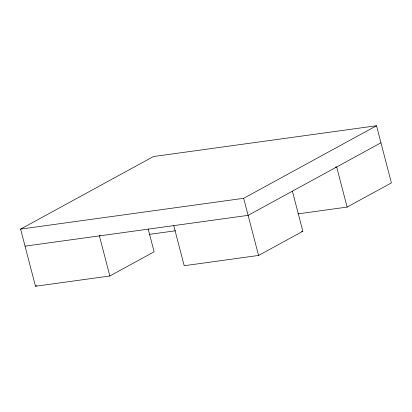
<?xml version="1.0" encoding="UTF-8"?>
<svg xmlns="http://www.w3.org/2000/svg" width="412" height="412" viewBox="0 0 412 412"><rect width="100%" height="100%" fill="white"/><g stroke="black" fill="none" stroke-linecap="round" stroke-linejoin="round"><path stroke-width="0.62" d="M148.176 228.974L154.124 251.804L109.844 275.988L35.489 286.258L20.6 229.103L153.439 156.545L376.511 125.742L391.4 182.897L347.12 207.082L297.948 213.874M100.126 235.489L99.4 235.885L109.844 275.988M35.489 286.258L36.606 285.645M20.6 229.103L243.672 198.306L376.511 125.742M380.951 142.789L248.112 215.352L25.039 246.149M173.756 225.616L184.205 265.725L258.561 255.455L302.841 231.271L292.391 191.163M335.404 167.154L336.671 166.978L347.12 207.082M149.232 234.402L175.522 230.777M301.569 231.446L302.841 231.271M243.672 198.306L258.561 255.455"/></g></svg>
